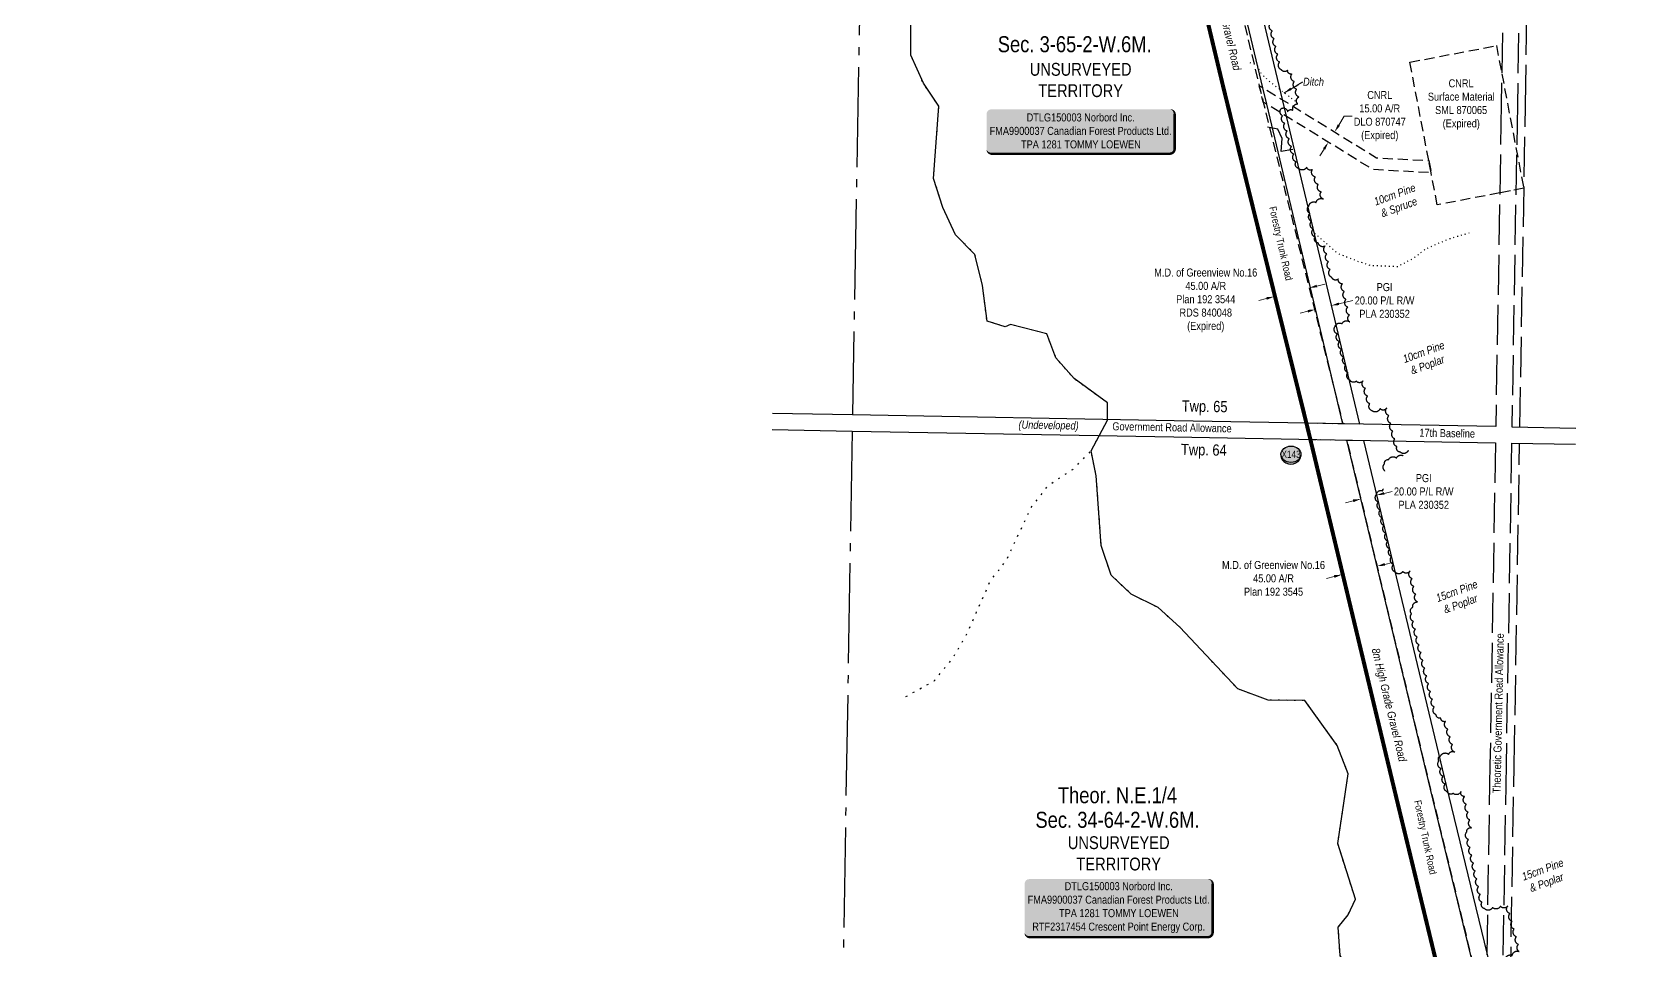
# Model space of a CAD drawing. Extents: x 405326 to 424052, y 6044755 to 6062236.
# Drawn here: x 420511 to 422502, y 6049057 to 6050203 of the extents above; entities that cross this region are included whole.
import ezdxf
from ezdxf.enums import TextEntityAlignment as Align

# ---------------------------------------------------------------- set-up
doc = ezdxf.new("R2010")
doc.units = 0
doc.header["$LTSCALE"] = 5
for name, pattern in [('0', [1, 1, 0]), ('foc-ACCESSROAD', [3.75, 2.5, -1.25]), ('foc-QUARTERLINE', [33, 25, -3, 2, -3]), ('foc-TOPO', [1, 0.2, -0.8]), ('foc-TOPO-ephemeral', [6.25, 3.125, -0.625, 0.625, -0.625, 0.625, -0.625]), ('foc-UNSURVEYED', [12.5, 10, -2.5]), ('foc-WHEELTRACKS', [2, 0.4, -1.6])]:
    doc.linetypes.add(name, pattern=pattern)
for name, color, linetype in [('AS-SURFACE IMPACT', 7, 'Continuous'), ('C-SYMBOL', 7, 'Continuous'), ('D-TXT', 6, 'Continuous'), ('F-AR', 190, 'foc-ACCESSROAD'), ('F-RW', 190, 'Continuous'), ('F-WS', 190, 'foc-ACCESSROAD'), ('L-ROAD-T', 7, 'Continuous'), ('L-SEC', 7, 'Continuous'), ('L-SECQ', 8, 'foc-QUARTERLINE'), ('L-UNS-T', 3, 'Continuous'), ('L-USEC', 7, 'foc-UNSURVEYED'), ('P-CROSSINGS', 250, 'Continuous'), ('P-PROPOSED', 10, 'Continuous'), ('T-BUSH', 110, '0'), ('T-BUSH-T', 110, 'Continuous'), ('T-DRAW', 143, 'foc-TOPO-ephemeral'), ('T-GENERAL', 48, 'foc-TOPO'), ('T-VEGETATION CHANGE', 104, 'foc-TOPO'), ('T-WATER-P3', 160, 'foc-WHEELTRACKS')]:
    doc.layers.add(name, color=color, linetype=linetype)
for name, color, linetype, lineweight in [('F-AR-T', 190, 'Continuous', 9), ('F-RW-T', 190, 'Continuous', 9), ('F-WS-T', 190, 'Continuous', 9), ('T-TEXT', 48, 'Continuous', 18)]:
    doc.layers.add(name, color=color, linetype=linetype, lineweight=lineweight)
doc.styles.add('175L', font='ARIALN.TTF', dxfattribs={"height": 20})
doc.styles.add('80', font='ARIALN.TTF', dxfattribs={"height": 10})
doc.styles.add('80CG', font='ARIALN.TTF', dxfattribs={"height": 10})
doc.styles.add('80L', font='ARIALN.TTF', dxfattribs={"height": 10})
doc.styles.add('80LS', font='ARIALNI.TTF', dxfattribs={"height": 10})
doc.styles.add('Crossing', font='ARIALN.TTF', dxfattribs={"height": 10})
doc.styles.add('foc-LtypeFont', font='ARIALN.TTF', dxfattribs={"height": 7.35})
doc.linetypes.add('foc-TOPO-flowdirection-NOLINE', pattern='A,0,[">",foc-LtypeFont,S=0.3,R=0,X=0,Y=-0.945],-20,[">",foc-LtypeFont,S=0.3,R=0,X=0,Y=-0.945],0', length=20)
doc.dimstyles.new('Compass 5 000', dxfattribs={"dimscale": 5, "dimtxt": 9, "dimasz": 2, "dimexe": 0.2, "dimexo": 0.0625, "dimgap": 0.5, "dimtad": 0, "dimtih": 1, "dimtoh": 1, "dimzin": 0, "dimdsep": 46, "dimtxsty": '80CG', "dimcen": 0.1, "dimse1": 1, "dimse2": 1, "dimclrd": 256, "dimclrt": 256, "dimaunit": 1, "dimadec": 4, "dimazin": 0, "dimtfac": 0.06, "dimtofl": 0, "dimtmove": 0, "dimatfit": 1, "dimfxl": 0.2, "dimtolj": 1, "dimtzin": 0, "dimlwd": -1, "dimarcsym": 0})

# ---------------------------------------------------------------- blocks, each defined once
blk = doc.blocks.new('*D626')
at = {"layer": 'F-RW-T', "transparency": 16777216}
for p, q in [((422160.6, 6049617.8), (422150.9, 6049615.4)), ((422199.5, 6049627.1), (422209.3, 6049629.4))]:
    blk.add_line(p, q, dxfattribs=at)
for points in [[(422160.2, 6049619.4), (422161, 6049616.1), (422170.3, 6049620.1)], [(422199.1, 6049628.7), (422199.9, 6049625.5), (422189.8, 6049624.8)]]:
    blk.add_solid(points, dxfattribs=at)
at = {"layer": 'F-RW-T', "transparency": 16777216, "insert": (422248.8, 6049629.4), "char_height": 10, "attachment_point": 5, "style": '80CG'}
blk.add_mtext('\\A1;PGI\\P20.00 P/L R/W\\PPLA 230352', dxfattribs=at)
blk = doc.blocks.new('*D627')
at = {"layer": 'F-AR-T', "transparency": 16777216}
for p, q in [((422200.2, 6049538.4), (422209.9, 6049540.8)), ((422137, 6049523.3), (422127.3, 6049520.9))]:
    blk.add_line(p, q, dxfattribs=at)
for points in [[(422199.8, 6049540.1), (422200.6, 6049536.8), (422190.5, 6049536.1)], [(422136.6, 6049524.9), (422137.4, 6049521.6), (422146.7, 6049525.6)]]:
    blk.add_solid(points, dxfattribs=at)
at = {"layer": 'F-AR-T', "transparency": 16777216, "insert": (422061.2, 6049520.9), "char_height": 10, "attachment_point": 5, "style": '80CG'}
blk.add_mtext('\\A1;M.D. of Greenview No.16\\P45.00 A/R\\PPlan 192 3545', dxfattribs=at)
blk = doc.blocks.new('*U643')
h = blk.add_hatch(color=255)
edge = h.paths.add_edge_path()
edge.add_line((-111.5, -37), (111.5, -37))
edge.add_arc((111.5, -31), 6, 270, 360)
edge.add_line((117.5, -31), (117.5, 29.5))
edge.add_arc((111.5, 29.5), 6, 0, 90)
edge.add_line((111.5, 35.5), (-111.5, 35.5))
edge.add_arc((-111.5, 29.5), 6, 90, 180)
edge.add_line((-117.5, 29.5), (-117.5, -31))
edge.add_arc((-111.5, -31), 6, 180, 270)
at = {"color": 44, "flags": 128}
blk.add_lwpolyline([(-111.5, -37, 3, 3, 0), (111.5, -37, 3, 3, 0.414214), (117.5, -31, 3, 3, 0), (117.5, 29.5, 3, 0, 0.414214), (111.5, 35.5, 0, 0, 0), (-111.5, 35.5, 0, 0, 0.414214), (-117.5, 29.5, 0, 0, 0), (-117.5, -31, 0, 3, 0.414214)], format="xyseb", close=True, dxfattribs=at)
at = {"color": 44, "style": '80'}
blk.add_attdef('ENTER_TEXT_001', (-36, -5), '', height=10, dxfattribs=at)
blk = doc.blocks.new('*D644')
at = {"layer": 'F-RW-T', "transparency": 16777216}
for p, q in [((422104, 6049854.5), (422094.3, 6049852.2)), ((422142.9, 6049863.8), (422160.4, 6049867.9))]:
    blk.add_line(p, q, dxfattribs=at)
for points in [[(422103.6, 6049856.1), (422104.4, 6049852.9), (422113.7, 6049856.8)], [(422142.6, 6049865.4), (422143.3, 6049862.2), (422133.2, 6049861.5)]]:
    blk.add_solid(points, dxfattribs=at)
at = {"layer": 'F-RW-T', "transparency": 16777216, "insert": (422199.9, 6049867.9), "char_height": 10, "attachment_point": 5, "style": '80CG'}
blk.add_mtext('\\A1;PGI\\P20.00 P/L R/W\\PPLA 230352', dxfattribs=at)
blk = doc.blocks.new('*D645')
at = {"layer": 'F-AR-T', "transparency": 16777216}
for p, q in [((422115.4, 6049886), (422125.1, 6049888.4)), ((422052.4, 6049870.4), (422042.7, 6049868))]:
    blk.add_line(p, q, dxfattribs=at)
for points in [[(422052, 6049872), (422052.8, 6049868.8), (422062.1, 6049872.8)], [(422115, 6049887.6), (422115.8, 6049884.4), (422105.7, 6049883.6)]]:
    blk.add_solid(points, dxfattribs=at)
at = {"layer": 'F-AR-T', "transparency": 16777216, "insert": (421976.6, 6049868), "char_height": 10, "attachment_point": 5, "style": '80CG'}
blk.add_mtext('\\A1;M.D. of Greenview No.16\\P45.00 A/R\\PPlan 192 3544\\PRDS 840048\\P(Expired)', dxfattribs=at)
blk = doc.blocks.new('*D646')
at = {"layer": 'F-AR-T', "transparency": 16777216}
for p, q in [((422142.8, 6050086.9), (422149.6, 6050098)), ((422149.6, 6050098), (422159.6, 6050098)), ((422124.4, 6050057.1), (422119.2, 6050048.6))]:
    blk.add_line(p, q, dxfattribs=at)
for points in [[(422141.4, 6050087.8), (422144.2, 6050086), (422137.5, 6050078.4)], [(422123, 6050058), (422125.8, 6050056.2), (422129.7, 6050065.6)]]:
    blk.add_solid(points, dxfattribs=at)
at = {"layer": 'F-AR-T', "transparency": 16777216, "insert": (422193.9, 6050098), "char_height": 10, "attachment_point": 5, "style": '80CG'}
blk.add_mtext('\\A1;CNRL\\P15.00 A/R\\PDLO 870747\\P(Expired)', dxfattribs=at)
blk = doc.blocks.new('*U629')
h = blk.add_hatch(color=255)
edge = h.paths.add_edge_path()
edge.add_line((-111.5, -28.5), (111.5, -28.5))
edge.add_arc((111.5, -22.5), 6, 270, 360)
edge.add_line((117.5, -22.5), (117.5, 21))
edge.add_arc((111.5, 21), 6, 0, 90)
edge.add_line((111.5, 27), (-111.5, 27))
edge.add_arc((-111.5, 21), 6, 90, 180)
edge.add_line((-117.5, 21), (-117.5, -22.5))
edge.add_arc((-111.5, -22.5), 6, 180, 270)
at = {"color": 44, "flags": 128}
blk.add_lwpolyline([(-111.5, -28.5, 3, 3, 0), (111.5, -28.5, 3, 3, 0.414214), (117.5, -22.5, 3, 3, 0), (117.5, 21, 3, 0, 0.414214), (111.5, 27, 0, 0, 0), (-111.5, 27, 0, 0, 0.414214), (-117.5, 21, 0, 0, 0), (-117.5, -22.5, 0, 3, 0.414214)], format="xyseb", close=True, dxfattribs=at)
at = {"color": 44, "style": '80'}
blk.add_attdef('ENTER_TEXT_001', (-36, -5), '', height=10, dxfattribs=at)
blk = doc.blocks.new('xing2')
h = blk.add_hatch(color=50)
h.dxf.hatch_style = 1
edge = h.paths.add_edge_path()
edge.add_ellipse((0, 0), major_axis=(-12.5, 0), ratio=0.816297, start_angle=0, end_angle=360)
h = blk.add_hatch(color=250)
h.dxf.hatch_style = 1
edge = h.paths.add_edge_path()
edge.add_ellipse((0, -2), major_axis=(-12.5, 0), ratio=0.816297, start_angle=0, end_angle=180)
edge.add_line((12.5, -2), (12.5, 0))
edge.add_ellipse((0, 0), major_axis=(-12.5, 0), ratio=0.816297, start_angle=0, end_angle=180, ccw=False)
edge.add_line((-12.5, 0), (-12.5, -2))
at = {"color": 250}
blk.add_ellipse((0, 0), major_axis=(-12.5, 0), ratio=0.816297, dxfattribs=at)
blk.add_ellipse((0, -2), major_axis=(-12.5, 0), ratio=0.816297, start_param=0, end_param=3.141593, dxfattribs=at)
at = {"color": 250, "style": 'Crossing'}
blk.add_attdef('CROSSING', text='', height=9, dxfattribs=at).set_placement((0.1, 0), align=Align.MIDDLE_CENTER)
at = {"color": 250, "style": 'Crossing', "flags": 1}
for tag, p in [('OWNER', (0.1, -12.5)), ('DESCRIPTION', (0.1, -25.8)), ('LOCATION', (0.1, -39.3)), ('DWG_REF', (0.1, -52.8))]:
    blk.add_attdef(tag, text='', height=9, dxfattribs=at).set_placement(p, align=Align.MIDDLE_CENTER)

msp = doc.modelspace()

# ---------------------------------------------------------------- linework, layer by layer
at = {"layer": 'F-AR', "flags": 128}
for points in [[(420565.133, 6054689.347), (420587.934, 6054656.211), (420599.333, 6054639.645), (420634.781, 6054588.126), (420720.392, 6054463.715), (420792.07, 6054320.925), (420799.705, 6054305.715), (420820.577, 6054225.892), (420820.877, 6054224.748), (420853.15, 6053918.777), (420864.72, 6053779.569), (420895.054, 6053414.612), (420898.439, 6053373.889), (420899.156, 6053365.255), (420900.047, 6053354.534), (420900.368, 6053350.673), (420902.515, 6053324.714), (420909.226, 6053237.005), (420932.167, 6052983.938), (420934.907, 6052953.722), (420940.259, 6052894.686), (420951.317, 6052807.625), (420956.227, 6052704.309), (420956.276, 6052703.282), (420957.225, 6052683.265), (420957.557, 6052676.259), (420958.221, 6052662.27), (420958.269, 6052661.245), (420958.744, 6052651.236), (420959.909, 6052626.669), (420964.724, 6052560.178), (420966.169, 6052540.232), (420967.253, 6052525.272), (420968.697, 6052505.325), (420978.312, 6052372.568), (420977.441, 6052337.58), (420973.827, 6052192.616), (420974.164, 6052148.536), (420975.441, 6051981.308), (420992.598, 6051788.67), (420994.389, 6051768.553), (420996.235, 6051747.828), (420996.967, 6051739.611), (420996.883, 6051732.168), (420996.705, 6051716.419), (420996.473, 6051695.818), (421002.558, 6051651.953), (421005.517, 6051630.62), (421009.61, 6051601.115), (421014.665, 6051570.242), (421028.365, 6051520.295), (421042.304, 6051474.374), (421072.686, 6051416.005), (421117.568, 6051352.958), (421128.657, 6051341.271), (421165.885, 6051302.057), (421258.061, 6051234.218), (421326.919, 6051188.025), (421388.608, 6051149.177), (421437.441, 6051106.263), (421495.349, 6051044.034), (421527.91, 6051004.542), (421540.735, 6050988.988), (421550.88, 6050976.684), (421556.971, 6050968.961), (421607.973, 6050904.301), (421793.212, 6050673.46), (421877.878, 6050568.048), (421905.92, 6050522.765), (421914.453, 6050508.996), (421947.205, 6050453.985), (421963.961, 6050419.556), (422000.874, 6050313.741), (422041.274, 6050144.601), (422043.35, 6050136.172), (422048.388, 6050115.707), (422075.533, 6050005.451), (422147.785, 6049713.869), (422101.272, 6049714.707), (422031.839, 6049994.694), (421997.543, 6050133.995), (421957.637, 6050301.071), (421922.345, 6050402.24), (421907.573, 6050432.593), (421875.99, 6050485.637), (421852.392, 6050523.731), (421841.072, 6050542.015), (421758.123, 6050645.289), (421572.761, 6050876.285), (421555.744, 6050897.859), (421515.851, 6050948.435), (421504.104, 6050962.682), (421491.278, 6050978.237), (421461.488, 6051014.368), (421406.04, 6051073.955), (421361.597, 6051113.01), (421302.39, 6051150.294), (421232.178, 6051197.397), (421135.998, 6051268.183), (421082.749, 6051324.279), (421069.897, 6051342.329), (421034.215, 6051392.456), (421000.461, 6051457.305), (420985.13, 6051507.806), (420970.642, 6051560.629), (420965.009, 6051595.059), (420962.076, 6051616.205), (420951.381, 6051692.947), (420951.41, 6051695.397), (420951.542, 6051705.486), (420951.713, 6051721.163), (420951.726, 6051722.247), (420951.909, 6051737.839), (420950.119, 6051757.935), (420948.325, 6051778.082), (420942.601, 6051842.348), (420942.071, 6051848.299), (420940.718, 6051863.494), (420930.419, 6051979.135), (420929.161, 6052149.346), (420928.835, 6052193.402), (420932.457, 6052338.701), (420933.329, 6052373.689), (420922.47, 6052521.992), (420921.374, 6052536.952), (420919.914, 6052556.897), (420914.962, 6052624.537), (420913.944, 6052645.99), (420913.469, 6052656), (420912.757, 6052671.013), (420912.425, 6052678.019), (420911.476, 6052698.036), (420911.28, 6052702.175), (420906.425, 6052804.36), (420895.537, 6052889.737), (420889.66, 6052954.534), (420886.919, 6052984.75), (420864.396, 6053233.093), (420857.659, 6053321.143), (420855.524, 6053346.954), (420853.658, 6053369.401), (420852.764, 6053380.156), (420852.046, 6053388.789), (420848.662, 6053429.513), (420819.5, 6053780.379), (420813.962, 6053847.008), (420808.348, 6053914.553), (420788.295, 6054104.673), (420776.483, 6054216.651), (420757.368, 6054289.755), (420681.568, 6054440.76), (420579.484, 6054589.107), (420559.562, 6054618.064), (420548.161, 6054634.632), (420517.598, 6054679.048), (420510.715, 6054690.316)], [(424044.649, 6048443.713), (423975.815, 6048501.796), (423957.105, 6048517.584), (423946.029, 6048524.551), (423906.769, 6048549.251), (423886.989, 6048561.694), (423881.514, 6048563.387), (423868.77, 6048567.327), (423776.686, 6048595.799), (423714.504, 6048598.171), (423704.527, 6048598.551), (423689.686, 6048598.128), (423650.274, 6048597.006), (423640.248, 6048596.721), (423630.406, 6048594.791), (423583.567, 6048585.607), (423504.552, 6048556.332), (423362.815, 6048495.667), (423247.181, 6048446.071), (423144.05, 6048424.751), (423140.646, 6048424.583), (422958.796, 6048415.586), (422765.318, 6048460.723), (422634.129, 6048521.069), (422451.24, 6048664.859), (422383.124, 6048759.607), (422370.913, 6048776.592), (422353.389, 6048800.942), (422332.809, 6048829.563), (422324.115, 6048853.238), (422311.914, 6048886.458), (422310.288, 6048890.887), (422294.816, 6048930.116), (422284.202, 6048961.777), (422271.862, 6049006.683), (422213.514, 6049247.167), (422106.186, 6049694.508), (422152.698, 6049693.669), (422257.252, 6049257.74), (422315.106, 6049019.26), (422326.256, 6048978.692), (422327.108, 6048975.593), (422337.156, 6048945.509), (422351.371, 6048909.464), (422352.377, 6048906.913), (422355.072, 6048899.576), (422360.209, 6048885.588), (422372.964, 6048850.858), (422405.029, 6048806.247), (422407.634, 6048802.624), (422458.243, 6048732.144), (422459.773, 6048730.073), (422484.06, 6048696.295), (422506.261, 6048678.84), (422506.567, 6048678.591), (422530.143, 6048660.064), (422533.499, 6048657.426), (422657.762, 6048559.729), (422779.981, 6048503.508), (422962.874, 6048460.839), (423138.35, 6048469.522), (423141.416, 6048470.156), (423233.62, 6048489.217), (423345.093, 6048537.028), (423487.872, 6048598.139), (423571.343, 6048629.066), (423625.402, 6048639.665), (423635.244, 6048641.595), (423645.27, 6048641.88), (423704.744, 6048643.573), (423742.874, 6048642.119), (423762.905, 6048641.356), (423784.319, 6048640.539), (423905.938, 6048602.936), (423935.304, 6048584.462), (423943.45, 6048579.336), (423946.908, 6048577.161), (423966.729, 6048564.692), (423976.76, 6048558.381), (423983.725, 6048554), (424045.619, 6048501.773)]]:
    msp.add_lwpolyline(points, dxfattribs=at)
msp.add_lwpolyline([(422255.118, 6050042.596), (422258.033, 6050027.418), (422185.299, 6050031.347), (422048.388, 6050115.707), (422043.35, 6050136.172), (422043.862, 6050136.113), (422189.92, 6050046.119), (422255.118, 6050042.596)], close=True, dxfattribs=at)
at = {"layer": 'F-RW'}
msp.add_lwpolyline([(422031.465, 6050288.658), (422071.912, 6050118.829), (422076.83, 6050098.18), (422168.458, 6049713.496), (422147.785, 6049713.869), (422052.741, 6050113.024), (422047.825, 6050133.67), (422012.028, 6050284.021)], dxfattribs=at)
msp.add_lwpolyline([(422355.197, 6048906.89), (422352.377, 6048906.913), (422351.371, 6048909.464), (422337.156, 6048945.509), (422327.108, 6048975.593), (422326.256, 6048978.692), (422315.106, 6049019.26), (422257.252, 6049257.74), (422152.698, 6049693.669), (422173.369, 6049693.296), (422276.678, 6049262.495), (422327.523, 6049052.891), (422334.325, 6049024.849), (422346.178, 6048981.734), (422355.973, 6048952.351), (422372.954, 6048909.29), (422373.961, 6048906.739), (422355.197, 6048906.89)], close=True, dxfattribs=at)
at = {"layer": 'F-WS'}
msp.add_lwpolyline([(422343.734, 6050002.264), (422265.743, 6049987.282), (422258.033, 6050027.418), (422255.118, 6050042.596), (422231.514, 6050165.464), (422339.534, 6050186.215), (422346.277, 6050151.112), (422373.679, 6050007.984), (422357.068, 6050004.767), (422343.734, 6050002.264)], close=True, dxfattribs=at)
at = {"layer": 'L-SEC'}
for p, q in [((421535.497, 6049724.949), (421435.569, 6049726.756)), ((421937.123, 6049717.689), (421535.497, 6049724.949)), ((422338.75, 6049710.431), (421937.123, 6049717.689)), ((421435.222, 6049706.652), (421535.15, 6049704.845)), ((421535.15, 6049704.845), (421936.778, 6049697.584)), ((421936.778, 6049697.584), (422338.407, 6049690.324)), ((422358.854, 6049710.067), (422438.693, 6049708.623)), ((422358.511, 6049689.962), (422438.35, 6049688.518))]:
    msp.add_line(p, q, dxfattribs=at)
at = {"layer": 'L-SECQ'}
for p, q in [((421548.69, 6050489.238), (421535.497, 6049724.949)), ((421535.15, 6049704.845), (421521.801, 6048930.699))]:
    msp.add_line(p, q, dxfattribs=at)
at = {"layer": 'L-USEC'}
for p, q in [((422352.487, 6050514.731), (422345.619, 6050112.581)), ((422372.592, 6050514.388), (422365.724, 6050112.237)), ((422375.775, 6050112.037), (422382.644, 6050514.187)), ((422345.619, 6050112.581), (422338.75, 6049710.431)), ((422345.619, 6050112.581), (422345.619, 6050112.581)), ((422365.724, 6050112.237), (422358.854, 6049710.067)), ((422368.906, 6049709.884), (422375.775, 6050112.037)), ((422338.407, 6049690.324), (422331.542, 6049288.278)), ((422358.511, 6049689.962), (422351.647, 6049287.935)), ((422361.7, 6049287.732), (422368.563, 6049689.78)), ((422331.542, 6049288.278), (422324.678, 6048886.229)), ((422351.647, 6049287.935), (422344.782, 6048885.886)), ((422354.835, 6048885.685), (422361.7, 6049287.732))]:
    msp.add_line(p, q, dxfattribs=at)
at = {"layer": 'P-PROPOSED', "const_width": 4.998, "flags": 128}
msp.add_lwpolyline([(421958.597, 6050301.352), (421998.515, 6050134.231), (422032.81, 6049994.933), (422102.243, 6049714.946), (422107.157, 6049694.744), (422214.485, 6049247.401), (422272.829, 6049006.933)], dxfattribs=at)
at = {"layer": 'T-BUSH', "flags": 128}
for points in [[(422228.649, 6049679.408, -0.45435867), (422219.5, 6049678.532, -0.52056705), (422215.237, 6049685.4, -0.52056705), (422212.722, 6049695.074, -0.52056705), (422210.206, 6049704.748, -0.52056705), (422207.691, 6049714.421, -0.52056705), (422205.175, 6049724.095, -0.52056705), (422202.66, 6049733.769, -0.52056705), (422194.169, 6049732.903, -0.52056705), (422184.576, 6049730.094, -0.52056705), (422181.418, 6049738.973, -0.52056705), (422178.661, 6049748.58, -0.52056705), (422175.904, 6049758.188, -0.52056705), (422173.148, 6049767.796, -0.52056705), (422164.505, 6049767.249, -0.52056705), (422156.822, 6049768.316, -0.52056705), (422154.166, 6049777.953, -0.52056705), (422151.51, 6049787.589, -0.52056705), (422148.854, 6049797.225, -0.52056705), (422146.198, 6049806.861, -0.52056705), (422143.542, 6049816.497, -0.52056705), (422140.886, 6049826.133, -0.52056705), (422138.231, 6049835.769, -0.52056705), (422146.695, 6049838.798, -0.52056705), (422156.428, 6049841.073, -0.52056705), (422155.964, 6049849.777, -0.52056705), (422153.822, 6049859.54, -0.52056705), (422151.679, 6049869.303, -0.52056705), (422149.537, 6049879.066, -0.52056705), (422147.394, 6049888.829, -0.52056705), (422142.167, 6049894.692, -0.52056705), (422133.945, 6049896.752, -0.52056705), (422131.869, 6049906.53, -0.52056705), (422129.794, 6049916.307, -0.52056705), (422127.718, 6049926.085, -0.52056705), (422125.643, 6049935.862, -0.52056705), (422117.164, 6049939.654, -0.52056705), (422112.809, 6049947.295, -0.52056705), (422110.744, 6049957.075, -0.52056705), (422108.678, 6049966.854, -0.52056705), (422106.612, 6049976.634, -0.52056705), (422105.36, 6049986.01, -0.52056705), (422114.399, 6049990.276, -0.52056705), (422123.438, 6049994.542, -0.52056705), (422120.71, 6050003.486, -0.52056705), (422117.066, 6050012.794, -0.52056705), (422113.422, 6050022.101, -0.52056705), (422109.778, 6050031.409, -0.52056705), (422102.639, 6050034.444, -0.52056705), (422092.807, 6050032.645, -0.52056705), (422089.287, 6050041.071, -0.52056705), (422086.489, 6050050.667, -0.52056705), (422083.691, 6050060.263, -0.52056705), (422080.894, 6050069.859, -0.52056705), (422078.096, 6050079.455, -0.52056705), (422075.298, 6050089.05, -0.52056705), (422072.5, 6050098.646, -0.52056705), (422071.16, 6050107.81, -0.52056705), (422078.785, 6050103.396, -0.52056705), (422085.446, 6050105.385, -0.52056705), (422091.445, 6050113.381, -0.52056705), (422092.983, 6050122.149, -0.52056705), (422090.056, 6050131.706, -0.52056705), (422087.128, 6050141.263, -0.52056705), (422084.2, 6050150.82, -0.52056705), (422078.735, 6050155.519, -0.52056705), (422071.155, 6050155.89, -0.52056705), (422068.869, 6050165.621, -0.52056705), (422066.583, 6050175.351, -0.52056705), (422064.296, 6050185.082, -0.52056705), (422062.01, 6050194.812, -0.52056705), (422059.724, 6050204.542, -0.52056705), (422057.437, 6050214.273, -0.52056705), (422064.624, 6050217.747, -0.52056705), (422065.378, 6050225.632, -0.52056705), (422063.33, 6050235.415, -0.52056705), (422061.282, 6050245.198, -0.52056705), (422059.235, 6050254.982, -0.52056705), (422054.365, 6050261.297, -0.52056705), (422045.934, 6050263.311, -0.52056705), (422043.52, 6050273.01, -0.52056705), (422041.106, 6050282.71, -0.52056705), (422038.692, 6050292.409, -0.52056705), (422036.278, 6050302.109, -0.52056705), (422033.864, 6050311.808, -0.52056705), (422031.45, 6050321.508, -0.52056705), (422029.036, 6050331.207, -0.52056705), (422026.622, 6050340.907, -0.52056705), (422024.208, 6050350.606, -0.52056705), (422028.001, 6050356.671, -0.52056705), (422037.641, 6050359.312, -0.52056705), (422047.282, 6050361.952, -0.52056705), (422046.912, 6050369.87, -0.52056705), (422043.644, 6050379.317, -0.52056705), (422040.376, 6050388.763, -0.52056705), (422037.108, 6050398.209, -0.52056705), (422033.84, 6050407.655, -0.52056705), (422030.572, 6050417.101, -0.52056705), (422026.43, 6050424.914, -0.52056705), (422016.758, 6050422.394, -0.52056705), (422007.296, 6050420.33, -0.52056705), (422002.955, 6050429.333, -0.52056705), (421998.613, 6050438.336, -0.52056705), (421994.271, 6050447.339, -0.52056705), (421989.917, 6050456.312, -0.52056705), (421980.469, 6050453.049, -0.52056705), (421971.883, 6050452.017, -0.52056705), (421967.08, 6050460.782, -0.52056705), (421962.276, 6050469.548, -0.52056705), (421957.473, 6050478.314, -0.52056705), (421952.67, 6050487.079, -0.52056705), (421947.866, 6050495.845, -0.52056705), (421943.063, 6050504.61, -0.52056705), (421949.602, 6050506.061, -0.52056705), (421959.568, 6050505.302, -0.52056705), (421962.553, 6050509.16, -0.52056705), (421957.955, 6050518.036, -0.52056705), (421953.357, 6050526.911, -0.52056705), (421948.689, 6050535.749, -0.52056705), (421943.97, 6050544.56, -0.52056705), (421939.251, 6050553.371, -0.52056705), (421934.531, 6050562.182, -0.52056705), (421925.514, 6050562.976, -0.52056705), (421917.123, 6050565.467, -0.52056705), (421911.281, 6050573.577, -0.52056705), (421905.438, 6050581.688, -0.52056705), (421899.596, 6050589.798, -0.52056705), (421893.754, 6050597.908, -0.52056705), (421887.912, 6050606.019, -0.52056705), (421882.07, 6050614.129, -0.52056705), (421876.038, 6050622.096, -0.52056705), (421869.82, 6050629.922, -0.52056705), (421863.602, 6050637.747, -0.52056705), (421857.383, 6050645.573, -0.52056705), (421851.165, 6050653.399, -0.52056705), (421844.947, 6050661.224, -0.52056705), (421838.729, 6050669.05, -0.52056705), (421832.51, 6050676.876, -0.52056705), (421826.292, 6050684.701, -0.52056705), (421820.074, 6050692.527, -0.52056705), (421813.856, 6050700.353, -0.52056705), (421807.637, 6050708.178, -0.52056705), (421801.419, 6050716.004, -0.52056705), (421795.201, 6050723.83, -0.52056705), (421788.983, 6050731.655, -0.52056705), (421782.764, 6050739.481, -0.52056705), (421776.546, 6050747.307, -0.52056705), (421770.328, 6050755.132, -0.52056705), (421764.11, 6050762.958, -0.52056705), (421757.891, 6050770.784, -0.52056705), (421751.673, 6050778.609, -0.52056705), (421745.455, 6050786.435, -0.52056705), (421739.237, 6050794.261, -0.52056705), (421733.018, 6050802.086, -0.52056705), (421726.8, 6050809.912, -0.52056705), (421720.582, 6050817.738, -0.52056705), (421714.364, 6050825.564, -0.52056705), (421708.145, 6050833.389, -0.52056705), (421701.927, 6050841.215, -0.52056705), (421695.709, 6050849.041, -0.52056705), (421689.491, 6050856.866, -0.52056705), (421683.272, 6050864.692, -0.52056705), (421677.054, 6050872.518, -0.52056705), (421670.836, 6050880.343, -0.52056705), (421664.618, 6050888.169, -0.52056705), (421658.399, 6050895.995, -0.52056705), (421652.181, 6050903.82, -0.52056705), (421645.963, 6050911.646, -0.52056705), (421639.745, 6050919.472, -0.52056705), (421633.526, 6050927.297, -0.52056705), (421627.308, 6050935.123, -0.52056705), (421621.09, 6050942.949, -0.52056705), (421614.871, 6050950.774, -0.52056705), (421608.653, 6050958.6, -0.52056705), (421602.435, 6050966.426, -0.52056705), (421596.217, 6050974.251, -0.52056705), (421589.998, 6050982.077, -0.52056705), (421583.78, 6050989.903, -0.52056705), (421577.562, 6050997.728, -0.52056705), (421571.344, 6051005.554, -0.52056705), (421565.125, 6051013.38, -0.52056705), (421558.907, 6051021.206, -0.52056705), (421552.689, 6051029.031, -0.52056705), (421549.659, 6051036.529, -0.52056705), (421557.34, 6051042.925, -0.52056705), (421565.022, 6051049.32, -0.52056705), (421567.328, 6051056.157, -0.52056705), (421560.792, 6051063.719, -0.52056705), (421554.255, 6051071.281, -0.52056705), (421547.719, 6051078.843, -0.52056705), (421541.182, 6051086.405, -0.52056705), (421534.646, 6051093.967, -0.52056705), (421528.109, 6051101.528, -0.52056705), (421520.962, 6051102.162, -0.52056705), (421513.202, 6051095.861, -0.52056705), (421505.442, 6051089.561, -0.52056705), (421497.784, 6051089.017, -0.52056705), (421490.253, 6051095.588, -0.52056705), (421482.721, 6051102.16, -0.52056705), (421475.19, 6051108.731, -0.52056705), (421467.658, 6051115.303, -0.52056705), (421460.127, 6051121.874, -0.52056705), (421452.595, 6051128.445, -0.52056705), (421445.064, 6051135.017, -0.52056705), (421437.532, 6051141.588, -0.52056705), (421430.001, 6051148.16, -0.52056705), (421422.469, 6051154.731, -0.52056705), (421414.938, 6051161.303, -0.52056705), (421407.406, 6051167.874, -0.52056705), (421399.874, 6051174.446, -0.52056705), (421392.343, 6051181.017, -0.52056705), (421384.811, 6051187.589, -0.52056705), (421377.28, 6051194.16, -0.52056705), (421369.495, 6051200.397, -0.52056705), (421361.12, 6051205.853, -0.52056705), (421352.745, 6051211.308, -0.52056705), (421344.37, 6051216.764, -0.52056705), (421335.995, 6051222.22, -0.52056705), (421327.62, 6051227.675, -0.52056705), (421319.244, 6051233.131, -0.52056705), (421320.103, 6051241.204, -0.52056705), (421314.776, 6051247.4, -0.52056705), (421306.274, 6051252.655, -0.52056705), (421297.771, 6051257.91, -0.52056705), (421289.269, 6051263.165, -0.52056705), (421281.895, 6051262.609, -0.52056705), (421274.19, 6051264.007, -0.52056705), (421265.741, 6051269.347, -0.52056705), (421257.292, 6051274.688, -0.52056705), (421248.843, 6051280.028, -0.52056705), (421240.516, 6051285.55, -0.52056705), (421232.432, 6051291.428, -0.52056705), (421224.348, 6051297.306, -0.52056705), (421216.264, 6051303.185, -0.52056705), (421208.18, 6051309.063, -0.52056705), (421200.096, 6051314.941, -0.52056705), (421192.012, 6051320.82, -0.52056705), (421191.119, 6051328.151, -0.52056705), (421191.818, 6051336.113, -0.52056705), (421184.596, 6051343.023, -0.52056705), (421177.374, 6051349.934, -0.52056705), (421170.153, 6051356.844, -0.52056705), (421162.931, 6051363.755, -0.52056705), (421155.883, 6051357.962, -0.52056705), (421150.623, 6051366.462, -0.52056705), (421145.363, 6051374.961, -0.52056705), (421140.103, 6051383.46, -0.52056705), (421134.843, 6051391.96, -0.52056705), (421129.583, 6051400.459, -0.52056705), (421124.323, 6051408.959, -0.52056705), (421119.063, 6051417.458, -0.52056705), (421113.802, 6051425.957, -0.52056705), (421108.542, 6051434.457, -0.52056705), (421103.282, 6051442.956, -0.52056705), (421098.022, 6051451.456, -0.52056705), (421092.762, 6051459.955, -0.52056705), (421087.502, 6051468.454, -0.52056705), (421082.242, 6051476.954, -0.52056705), (421076.982, 6051485.453, -0.52056705), (421081.746, 6051491.066, -0.52056705), (421090.721, 6051495.466, -0.52056705), (421099.695, 6051499.867, -0.52056705), (421097.855, 6051508.82, -0.52056705), (421094.729, 6051518.314, -0.52056705), (421091.603, 6051527.808, -0.52056705), (421088.477, 6051537.302, -0.52056705), (421085.351, 6051546.796, -0.52056705), (421082.226, 6051556.29, -0.52056705), (421074.214, 6051555.749, -0.52056705), (421064.813, 6051552.353, -0.52056705), (421062.124, 6051561.836, -0.52056705), (421059.523, 6051571.487, -0.52056705), (421056.921, 6051581.138, -0.52056705), (421054.32, 6051590.789, -0.52056705), (421044.409, 6051589.598, -0.52056705), (421038.331, 6051593.914, -0.52056705), (421036.019, 6051603.638, -0.52056705), (421034.001, 6051613.422, -0.52056705), (421032.354, 6051623.281, -0.52056705), (421030.707, 6051633.14, -0.52056705), (421029.06, 6051642.998, -0.52056705), (421027.413, 6051652.857, -0.52056705), (421031.587, 6051660.435, -0.52056705), (421039.492, 6051666.551, -0.52056705), (421047.398, 6051672.667, -0.52056705), (421055.304, 6051678.783, -0.52056705), (421047.61, 6051683.978, -0.52056705), (421039.451, 6051683.574, -0.52056705), (421031.734, 6051677.222, -0.52056705), (421025.464, 6051674.116, -0.52056705), (421025.029, 6051684.102, -0.52056705), (421024.594, 6051694.088, -0.52056705), (421025.639, 6051702.904, -0.52056705), (421034.644, 6051704.634)], [(422200.365, 6049654.981, -0.44251521), (422199.837, 6049663.997, -0.52056705), (422204.993, 6049669.217, -0.52056705), (422214.819, 6049671.05, -0.46061461), (422223.035, 6049674.121)], [(422229.293, 6049680.54, -0.00010969), (422229.291, 6049680.542, -0.05354394), (422228.649, 6049679.408, -0.05354394)], [(422375.487, 6048928.473, -0.38439402), (422374.677, 6048936.606, -0.52056705), (422371.484, 6048946.077, -0.52056705), (422368.291, 6048955.549, -0.52056705), (422365.098, 6048965.021, -0.52056705), (422361.905, 6048974.492, -0.52056705), (422358.712, 6048983.964, -0.52056705), (422355.519, 6048993.435, -0.52056705), (422352.326, 6049002.907, -0.52056705), (422349.132, 6049012.379, -0.52056705), (422345.939, 6049021.85, -0.52056705), (422342.931, 6049031.377, -0.52056705), (422341.806, 6049040.465, -0.52056705), (422350.577, 6049045.259, -0.52056705), (422359.348, 6049050.052, -0.52056705), (422368.119, 6049054.846, -0.52056705), (422367.129, 6049063.753, -0.52056705), (422364.434, 6049073.378, -0.52056705), (422361.738, 6049083.003, -0.52056705), (422359.043, 6049092.628, -0.52056705), (422356.348, 6049102.253, -0.52056705), (422353.652, 6049111.878, -0.52056705), (422344.561, 6049111.544, -0.52056705), (422334.687, 6049109.99, -0.52056705), (422324.813, 6049108.437, -0.52056705), (422321.538, 6049116.507, -0.52056705), (422319.429, 6049126.277, -0.52056705), (422317.32, 6049136.047, -0.52056705), (422315.211, 6049145.818, -0.52056705), (422313.101, 6049155.588, -0.52056705), (422310.992, 6049165.358, -0.52056705), (422308.883, 6049175.129, -0.52056705), (422306.774, 6049184.899, -0.52056705), (422304.665, 6049194.669, -0.52056705), (422302.556, 6049204.44, -0.52056705), (422308.599, 6049209.476, -0.52056705), (422306.383, 6049219.223, -0.52056705), (422304.168, 6049228.97, -0.52056705), (422301.952, 6049238.717, -0.52056705), (422299.737, 6049248.463, -0.52056705), (422295.269, 6049254.653, -0.52056705), (422285.512, 6049252.486, -0.52056705), (422278.217, 6049254.385, -0.52056705), (422275.617, 6049264.037, -0.52056705), (422273.018, 6049273.688, -0.52056705), (422270.419, 6049283.34, -0.52056705), (422267.82, 6049292.992, -0.52056705), (422270.142, 6049299.452, -0.52056705), (422280.014, 6049301.018, -0.52056705), (422287.655, 6049303.979, -0.52056705), (422284.747, 6049313.542, -0.52056705), (422281.838, 6049323.105, -0.52056705), (422278.93, 6049332.668, -0.52056705), (422276.022, 6049342.231, -0.52056705), (422270.118, 6049346.467, -0.52056705), (422264.378, 6049350.553, -0.52056705), (422262.012, 6049360.265, -0.52056705), (422259.647, 6049369.976, -0.52056705), (422257.282, 6049379.688, -0.52056705), (422254.916, 6049389.399, -0.52056705), (422252.551, 6049399.111, -0.52056705), (422250.185, 6049408.822, -0.52056705), (422247.82, 6049418.534, -0.52056705), (422245.454, 6049428.245, -0.52056705), (422243.089, 6049437.957, -0.52056705), (422240.724, 6049447.668, -0.52056705), (422238.358, 6049457.38, -0.52056705), (422235.993, 6049467.091, -0.52056705), (422233.627, 6049476.802, -0.52056705), (422235.177, 6049484.971, -0.52056705), (422241.195, 6049491.382, -0.52056705), (422238.845, 6049501.097, -0.52056705), (422236.495, 6049510.812, -0.52056705), (422234.145, 6049520.527, -0.52056705), (422231.795, 6049530.242, -0.52056705), (422222.634, 6049529.52, -0.52056705), (422213.334, 6049528.586, -0.52056705), (422210.98, 6049538.3, -0.52056705), (422208.626, 6049548.014, -0.52056705), (422206.272, 6049557.729, -0.52056705), (422203.918, 6049567.443, -0.52056705), (422201.563, 6049577.157, -0.52056705), (422199.209, 6049586.871, -0.52056705), (422196.855, 6049596.585, -0.52056705), (422194.501, 6049606.3, -0.52056705), (422192.147, 6049616.014, -0.52056705), (422189.793, 6049625.728, -0.52056705), (422197.483, 6049630.15, -0.13116006), (422198.495, 6049632.8)]]:
    msp.add_lwpolyline(points, format="xyb", dxfattribs=at)
at = {"layer": 'T-DRAW', "linetype": 'foc-TOPO-flowdirection-NOLINE', "flags": 128}
msp.add_lwpolyline([(422085.513, 6050056.527), (422070.945, 6050054.088), (422071.954, 6050070.207), (422066.634, 6050081.796), (422053.736, 6050084.346)], dxfattribs=at)
at = {"layer": 'T-GENERAL', "flags": 128}
msp.add_lwpolyline([(422088.485, 6050116.679), (422054.95, 6050142.398), (422046.019, 6050151.211), (422040.915, 6050161.833), (422028.339, 6050165.71)], dxfattribs=at)
at = {"layer": 'T-VEGETATION CHANGE', "flags": 128}
msp.add_lwpolyline([(422112.413, 6049952.087), (422141.084, 6049926.931), (422167.207, 6049916.741), (422182.18, 6049911.964), (422216.267, 6049910.372), (422237.293, 6049921.517), (422251.629, 6049932.663), (422280.619, 6049945.082), (422305.468, 6049952.406)], dxfattribs=at)
at = {"layer": 'T-WATER-P3', "flags": 128}
for points in [[(422153.443, 6048939.968), (422158.227, 6048976.311), (422158.614, 6049015.176), (422149.791, 6049041.078), (422144.353, 6049050.037), (422142.095, 6049085.559), (422154.31, 6049100.625), (422163.59, 6049120.156), (422141.322, 6049189.779), (422154.601, 6049276.875), (422140.868, 6049312.393), (422100.396, 6049368.463), (422054.644, 6049368.82), (422016.731, 6049382.839), (421944.387, 6049459.823), (421917.088, 6049484.521), (421883.613, 6049501.048), (421858.348, 6049524.831), (421846.176, 6049561.85), (421839.819, 6049648.967), (421833.439, 6049680.012), (421853.801, 6049718.353), (421853.707, 6049740.263), (421812.115, 6049770.384), (421789.494, 6049796.407), (421778.008, 6049826.151), (421732.735, 6049838.076), (421726.001, 6049835.149), (421703.458, 6049842.214), (421697.782, 6049886.589), (421688.235, 6049925.546), (421664.048, 6049949.942), (421648.404, 6049984.214), (421636.613, 6050020.415), (421643.322, 6050110.649), (421623.916, 6050139.253), (421608.245, 6050174.139), (421608.225, 6050212.303), (421615.51, 6050253.726), (421586.87, 6050279.671), (421566.925, 6050308.484), (421538.405, 6050378.229), (421510.467, 6050401.428), (421489.412, 6050431.229), (421458.907, 6050500.588), (421393.903, 6050586.782), (421368.401, 6050611.81), (421348.961, 6050641.945), (421336.983, 6050678.092), (421320.626, 6050710.631), (421259.159, 6050751.523), (421230.619, 6050773.841), (421149.715, 6050894.138), (421145.136, 6050937.348), (421144.609, 6050984.86), (421130.442, 6051018.134), (421113.506, 6051050.216), (421091.042, 6051078.987), (421027.95, 6051115.067), (420972.283, 6051177.698), (420938.862, 6051216.954), (420889.657, 6051259.846), (420868.709, 6051303.907), (420861.529, 6051336.649), (420833.212, 6051377.914), (420827.724, 6051401.301), (420830.895, 6051424.648), (420848.295, 6051441.838), (420885.07, 6051463.004), (420898.883, 6051475.637), (420933.592, 6051491.227), (420947.409, 6051504.368), (420950.597, 6051531.272), (420945.606, 6051552.117), (420929.936, 6051576.057), (420914.228, 6051592.38), (420894.52, 6051623.956), (420882.977, 6051658.542), (420871.099, 6051728.681), (420866.376, 6051803.867), (420861.998, 6051845.531), (420854.441, 6051862.325), (420817.949, 6051898.548), (420671.257, 6051999.254), (420651.771, 6052010.301)], [(421602.27, 6049373.399), (421637.453, 6049393.099), (421660.258, 6049420.56), (421678.496, 6049451.847), (421707.904, 6049518.501), (421727.681, 6049543.441), (421758.184, 6049608.87), (421779.931, 6049637.133), (421810.524, 6049657.036), (421833.439, 6049680.012)]]:
    msp.add_lwpolyline(points, dxfattribs=at)
at = {"layer": 'T-WATER-P3', "linetype": 'foc-TOPO-flowdirection-NOLINE', "flags": 128}
msp.add_lwpolyline([(422153.443, 6048939.968), (422158.227, 6048976.311), (422158.614, 6049015.176), (422149.791, 6049041.078), (422144.353, 6049050.037), (422142.095, 6049085.559), (422154.31, 6049100.625), (422163.59, 6049120.156), (422141.322, 6049189.779), (422154.601, 6049276.875), (422140.868, 6049312.393), (422100.396, 6049368.463), (422054.644, 6049368.82), (422016.731, 6049382.839), (421944.387, 6049459.823), (421917.088, 6049484.521), (421883.613, 6049501.048), (421858.348, 6049524.831), (421846.176, 6049561.85), (421839.819, 6049648.967), (421833.439, 6049680.012), (421853.801, 6049718.353), (421853.707, 6049740.263), (421812.115, 6049770.384), (421789.494, 6049796.407), (421778.008, 6049826.151), (421732.735, 6049838.076), (421726.001, 6049835.149), (421703.458, 6049842.214), (421697.782, 6049886.589), (421688.235, 6049925.546), (421664.048, 6049949.942), (421648.404, 6049984.214), (421636.613, 6050020.415), (421643.322, 6050110.649), (421623.916, 6050139.253), (421608.245, 6050174.139), (421608.225, 6050212.303), (421615.51, 6050253.726), (421586.87, 6050279.671), (421566.925, 6050308.484), (421538.405, 6050378.229), (421510.467, 6050401.428), (421489.412, 6050431.229), (421458.907, 6050500.588), (421393.903, 6050586.782), (421368.401, 6050611.81), (421348.961, 6050641.945), (421336.983, 6050678.092), (421320.626, 6050710.631), (421259.159, 6050751.523), (421230.619, 6050773.841), (421149.715, 6050894.138), (421145.136, 6050937.348), (421144.609, 6050984.86), (421130.442, 6051018.134), (421113.506, 6051050.216), (421091.042, 6051078.987), (421027.95, 6051115.067), (420972.283, 6051177.698), (420938.862, 6051216.954), (420889.657, 6051259.846), (420868.709, 6051303.907), (420861.529, 6051336.649), (420833.212, 6051377.914), (420827.724, 6051401.301), (420830.895, 6051424.648), (420848.295, 6051441.838), (420885.07, 6051463.004), (420898.883, 6051475.637), (420933.592, 6051491.227), (420947.409, 6051504.368), (420950.597, 6051531.272), (420945.606, 6051552.117), (420929.936, 6051576.057), (420914.228, 6051592.38), (420894.52, 6051623.956), (420882.977, 6051658.542), (420871.099, 6051728.681), (420866.376, 6051803.867), (420861.998, 6051845.531), (420854.441, 6051862.325), (420817.949, 6051898.548), (420671.257, 6051999.254), (420651.771, 6052010.301)], dxfattribs=at)

# ---------------------------------------------------------------- block references
at = {"layer": 'AS-SURFACE IMPACT', "color": 1}
ref = msp.add_blockref('*U629', (421820.324, 6050079.71), dxfattribs=dict(at, xscale=0.999551, yscale=0.999551, zscale=0.999551))
ref.add_attrib('ENTER_TEXT_001', 'DTLG150003 Norbord Inc.', (421752.916, 6050091.545), dxfattribs={"layer": '0', "color": 44, "height": 9.99551, "style": '80'})
ref.add_attrib('ENTER_TEXT_002', 'FMA9900037 Canadian Forest Products Ltd.', (421706.709, 6050074.709), dxfattribs={"layer": '0', "color": 44, "height": 9.99551, "style": '80'})
ref.add_attrib('ENTER_TEXT_003', 'TPA 1281 TOMMY LOEWEN', (421745.89, 6050057.872), dxfattribs={"layer": '0', "color": 44, "height": 9.99551, "style": '80'})
ref = msp.add_blockref('*U643', (421867.812, 6049109.938), dxfattribs=dict(at, xscale=0.999551, yscale=0.999551, zscale=0.999551))
ref.add_attrib('ENTER_TEXT_001', 'DTLG150003 Norbord Inc.', (421800.403, 6049131.575), dxfattribs={"layer": '0', "color": 44, "height": 9.99551, "style": '80'})
ref.add_attrib('ENTER_TEXT_002', 'FMA9900037 Canadian Forest Products Ltd.', (421754.196, 6049114.739), dxfattribs={"layer": '0', "color": 44, "height": 9.99551, "style": '80'})
ref.add_attrib('ENTER_TEXT_003', 'TPA 1281 TOMMY LOEWEN', (421793.377, 6049097.903), dxfattribs={"layer": '0', "color": 44, "height": 9.99551, "style": '80'})
ref.add_attrib('ENTER_TEXT_004', 'RTF2317454 Crescent Point Energy Corp.', (421759.981, 6049081.066), dxfattribs={"layer": '0', "color": 44, "height": 9.99551, "style": '80'})
at = {"layer": 'P-CROSSINGS', "color": 5, "xscale": 0.999551, "yscale": 0.999551, "zscale": 0.999551}
msp.add_blockref('xing2', (422083.031, 6049675.908), dxfattribs=at).add_auto_attribs({'CROSSING': 'X143'})

# ---------------------------------------------------------------- texts
at = {"layer": 'C-SYMBOL', "color": 3, "style": '175L'}
for s, p in [('Sec. 3-65-2-W.6M.', (421812.944, 6050171.969)), ('Theor. N.E.1/4', (421866.364, 6049234.208)), ('Sec. 34-64-2-W.6M.', (421866.364, 6049203.46))]:
    msp.add_text(s, height=19.99102, dxfattribs=at).set_placement(p, align=Align.BOTTOM_CENTER)
at = {"layer": 'D-TXT', "color": 3, "char_height": 13.9937, "attachment_point": 1, "rotation": 358.964627, "style": '80L'}
for s, insert in [('Twp. 65', (421946.86, 6049743.332)), ('Twp. 64', (421945.878, 6049688.971))]:
    msp.add_mtext_dynamic_manual_height_columns(s, width=101.34987, gutter_width=47.479, heights=[0], dxfattribs=dict(at, insert=insert))
at = {"layer": 'F-WS-T', "insert": (422253.646, 6050144.129), "char_height": 10, "attachment_point": 1, "style": '80L'}
msp.add_mtext_dynamic_manual_height_columns('\\pi26.24031;CNRL\\P\\pi0.30921;Surface Material\\P\\pi9.35423;SML 870065\\P\\pi18.79829;(Expired)', width=82.67844, gutter_width=49.978, heights=[0], dxfattribs=at)
at = {"layer": 'L-ROAD-T', "style": '80L'}
for s, height, rotation, p in [('Forestry Trunk Road', 8.99283, 282.763791, (422070.496, 6049939.172)), ('Government Road Allowance', 9.99551, 358.964369, (421934.443, 6049709.53)), ('Theoretic Government Road Allowance', 9.99551, 88.813918, (422341.799, 6049352.389)), ('Forestry Trunk Road', 8.99283, 282.122219, (422250.939, 6049197.622))]:
    msp.add_text(s, height=height, rotation=rotation, dxfattribs=at).set_placement(p, align=Align.MIDDLE_CENTER)
at = {"layer": 'L-ROAD-T', "insert": (422243.48, 6049707.887), "char_height": 10, "attachment_point": 1, "rotation": 358.964369, "style": '80L'}
msp.add_mtext_dynamic_manual_height_columns('17th Baseline', width=220.78488, gutter_width=49.978, heights=[0], dxfattribs=at)
at = {"layer": 'L-UNS-T', "color": 3, "char_height": 15.99282, "attachment_point": 5, "style": '80L'}
for insert in [(421820.361, 6050143.152), (421867.889, 6049177.464)]:
    msp.add_mtext_dynamic_manual_height_columns('UNSURVEYED TERRITORY', width=126.35699, gutter_width=47.479, heights=[0], dxfattribs=dict(at, insert=insert))
at = {"layer": 'T-BUSH-T', "char_height": 9.9908, "attachment_point": 1, "rotation": 20, "style": '80L'}
for s, insert in [('\\pi7.13714;{\\fArial Narrow|b0|i1|c0|p34;10cm Pine \\P\\pi10.23797;& Spruce}', (422178.756, 6049993.282)), ('\\pi7.13714;{\\fArial Narrow|b0|i1|c0|p34;10cm Pine \\P\\pi11.18866;& Poplar}', (422214.891, 6049796.681)), ('\\pi7.13714;{\\fArial Narrow|b0|i1|c0|p34;15cm Pine \\P\\pi11.18866;& Poplar}', (422256.208, 6049498.184)), ('\\pi7.13714;{\\fArial Narrow|b0|i1|c0|p34;15cm Pine \\P\\pi11.18866;& Poplar}', (422363.498, 6049150.355))]:
    msp.add_mtext_dynamic_manual_height_columns(s, width=66.36818, gutter_width=49.978, heights=[0], dxfattribs=dict(at, insert=insert))
at = {"layer": 'T-TEXT', "style": '80LS'}
msp.add_text('(Undeveloped)', height=9.99551, rotation=358.964369, dxfattribs=at).set_placement((421780.35, 6049712.316), align=Align.MIDDLE_CENTER)
at = {"layer": 'T-TEXT', "char_height": 9.9954, "width": 172.90415, "attachment_point": 2, "rotation": 283.660156, "style": '80L'}
for insert in [(422003.896, 6050227.346), (422210.568, 6049364.165)]:
    msp.add_mtext('{\\fArial Narrow|b0|i1|c0|p34;8m High Grade Gravel Road}', dxfattribs=dict(at, insert=insert))
at = {"layer": 'T-TEXT', "insert": (422111.158, 6050146.125), "char_height": 9.9908, "width": 13.01434, "attachment_point": 2, "style": '80L'}
msp.add_mtext('{\\fArial Narrow|b0|i1|c0|p34;Ditch}', dxfattribs=at)

# ---------------------------------------------------------------- dimensions: what is measured, and where the dimension line sits
at = {"layer": 'F-AR-T'}
dim = msp.add_linear_dim(base=(422137.524, 6050078.402), p1=(422144.226, 6050056.654), p2=(422152.094, 6050069.425), angle=58.360543, text='CNRL\\P15.00 A/R\\PDLO 870747\\P(Expired)', dimstyle='Compass 5 000', dxfattribs=at)
dim.commit()
dim.dimension.update_dxf_attribs({"geometry": '*D646', "text_midpoint": (422193.876, 6050097.994), "dimtype": 161})
for p1, p2, distance, text, picture, middle in [((422106.5, 6049880.476), (422062.848, 6049869.651), -3.218, 'M.D. of Greenview No.16\\P45.00 A/R\\PPlan 192 3544\\PRDS 840048\\P(Expired)', '*D645', (421976.553, 6049867.961)), ((422191.583, 6049531.543), (422147.805, 6049521.039), -4.683, 'M.D. of Greenview No.16\\P45.00 A/R\\PPlan 192 3545', '*D627', (422061.156, 6049520.927))]:
    dim = msp.add_aligned_dim(p1=p1, p2=p2, distance=distance, text=text, dimstyle='Compass 5 000', dxfattribs=at)
    dim.commit()
    dim.dimension.update_dxf_attribs({"geometry": picture, "text_midpoint": middle})
at = {"layer": 'F-RW-T'}
for base, p1, p2, angle, picture, middle in [((422133.211, 6049861.473), (422099.837, 6049915.236), (422119.301, 6049919.872), 13.39755, '*D644', (422199.915, 6049867.944)), ((422170.346, 6049620.085), (422197.803, 6049591.407), (422178.344, 6049586.739), 193.487222, '*D626', (422248.794, 6049629.417))]:
    dim = msp.add_linear_dim(base=base, p1=p1, p2=p2, angle=angle, text='PGI\\P20.00 P/L R/W\\PPLA 230352', dimstyle='Compass 5 000', dxfattribs=at)
    dim.commit()
    dim.dimension.update_dxf_attribs({"geometry": picture, "text_midpoint": middle, "dimtype": 161})

# ---------------------------------------------------------------- leaders
at = {"layer": 'T-TEXT', "path_type": 1}
msp.add_leader([(422074.397, 6050127.205), (422097.865, 6050140.901)], dimstyle='Compass 5 000', override={"dimgap": 0.5, "dimtad": 0}, dxfattribs=at)

doc.saveas('drawing.dxf')
